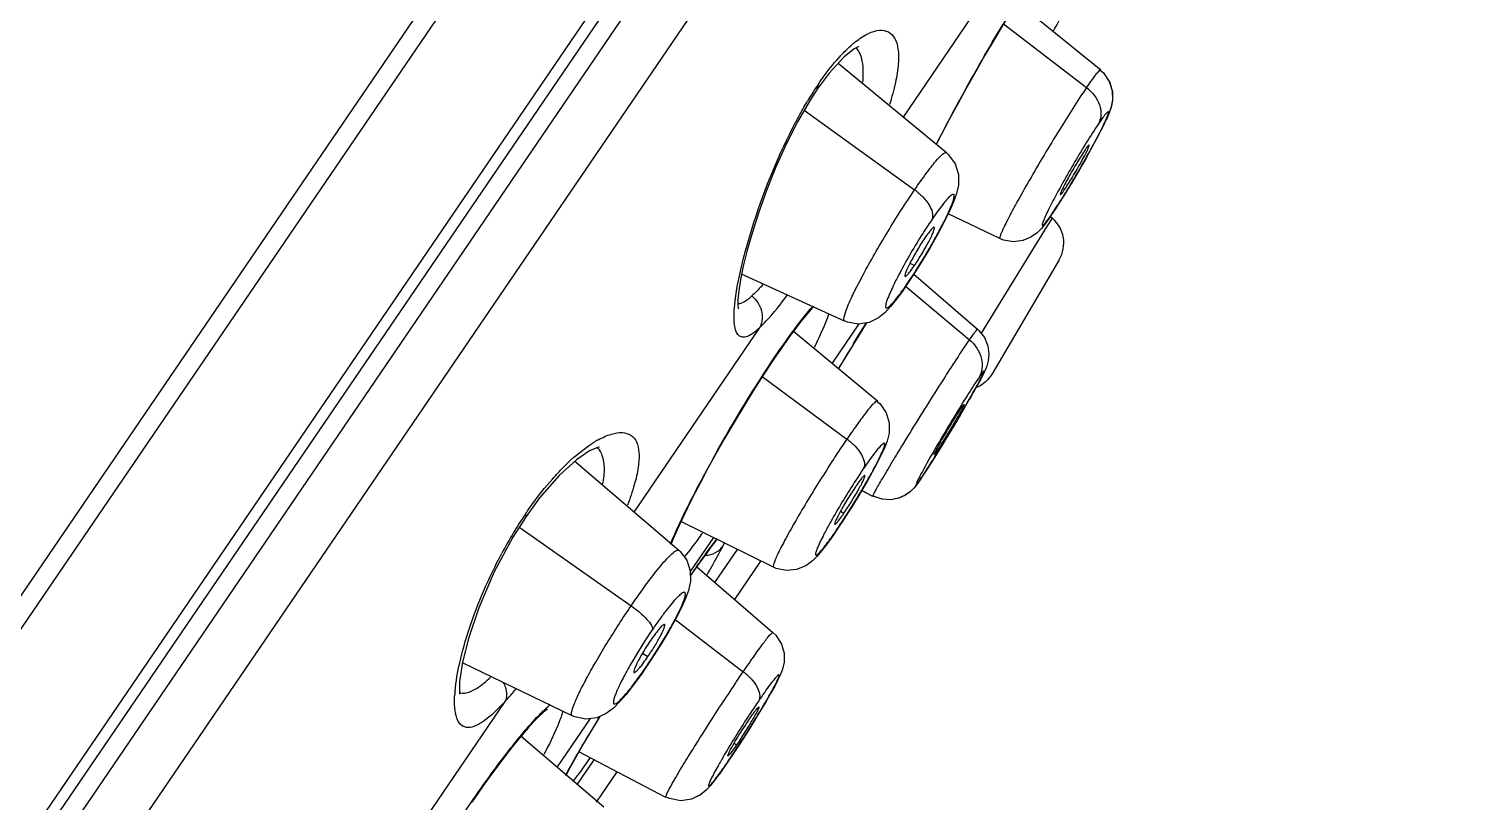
# Model space of a CAD drawing. Extents: x 0 to 1128, y 0 to 827.
# Drawn here: x 271.66 to 293.5, y 650.78 to 662.55 of the extents above; entities that cross this region are included whole.
import ezdxf

# ---------------------------------------------------------------- set-up
doc = ezdxf.new("R2010")
doc.units = 0
doc.header["$LTSCALE"] = 3
doc.header["$MEASUREMENT"] = 0
doc.layers.add('DEF_LAYER_ASSEM_MEMBER', color=7, linetype='CONTINUOUS')

msp = doc.modelspace()

# ---------------------------------------------------------------- linework, layer by layer
at = {"layer": 'DEF_LAYER_ASSEM_MEMBER', "color": 9, "linetype": 'Continuous'}
for p, q in [((249.655, 617.954), (293.504, 682.298)), ((248.965, 620.278), (291.087, 682.09)), ((290.279, 681.41), (247.127, 618.102)), ((250.89, 618.966), (293.013, 680.778)), ((293.45, 679.94), (251.83, 618.866)), ((284.981, 661.21), (286.19, 662.985)), ((286.504, 662.626), (287.768, 661.659)), ((283.669, 661.635), (283.687, 661.712)), ((283.471, 661.312), (285.151, 660.101)), ((287.415, 660.117), (287.435, 660.107)), ((286.225, 658.013), (287.175, 659.551)), ((287.175, 659.551), (287.249, 659.669)), ((287.245, 659.741), (287.227, 659.711)), ((285.08, 658.984), (285.148, 658.948)), ((285.049, 658.686), (285.035, 658.66)), ((285.013, 658.634), (285.988, 657.819)), ((284.304, 658.06), (283.895, 657.46)), ((284.339, 657.952), (284.417, 658.078)), ((280.882, 655.196), (282.8, 658.011)), ((284.223, 657.761), (284.303, 657.892)), ((284.303, 657.892), (284.339, 657.952)), ((286.163, 657.913), (286.177, 657.934)), ((286.177, 657.934), (286.225, 658.013)), ((283.045, 657.589), (283.061, 657.612)), ((283.061, 657.612), (283.048, 657.586)), ((282.83, 657.257), (284.121, 656.307)), ((285.472, 656.124), (285.484, 656.118)), ((285.257, 655.723), (285.242, 655.699)), ((279.237, 655.13), (279.234, 655.178)), ((284.023, 655.207), (284.075, 655.177)), ((279.124, 654.97), (280.836, 653.768)), ((282.087, 654.807), (281.735, 654.29)), ((283.966, 654.929), (283.955, 654.908)), ((281.508, 653.56), (282.543, 652.765)), ((281.013, 653.044), (281.092, 652.996)), ((281.067, 652.843), (281.061, 652.828)), ((276.485, 648.743), (278.918, 652.314)), ((280.21, 652.051), (279.708, 651.315)), ((280.096, 651.647), (280.113, 651.676)), ((282.404, 651.676), (282.442, 651.654)), ((282.323, 651.417), (282.315, 651.403)), ((278.41, 650.788), (278.408, 650.777))]:
    msp.add_line(p, q, dxfattribs=at)
at = {"layer": 'DEF_LAYER_ASSEM_MEMBER', "color": 7, "linetype": 'Continuous'}
for p, q in [((250.01, 618.168), (293.433, 681.889)), ((286.713, 662.957), (287.984, 661.929)), ((284.23, 662.247), (284.072, 662.121)), ((284.072, 662.121), (283.848, 661.876)), ((283.987, 662.028), (285.637, 660.671)), ((283.848, 661.876), (283.669, 661.635)), ((287.978, 661.922), (288.035, 661.869)), ((287.978, 661.922), (288.025, 661.88)), ((288.035, 661.869), (288.123, 661.735)), ((283.669, 661.634), (283.559, 661.464)), ((283.669, 661.634), (283.669, 661.635)), ((283.559, 661.464), (283.369, 661.136)), ((288.073, 661.18), (288.016, 661.062)), ((288.113, 661.274), (288.07, 661.174)), ((287.951, 660.934), (287.861, 660.767)), ((288.02, 661.069), (287.947, 660.926)), ((285.633, 660.665), (285.634, 660.665)), ((287.865, 660.775), (287.763, 660.589)), ((287.766, 660.596), (287.652, 660.396)), ((287.536, 660.199), (287.411, 659.995)), ((287.655, 660.401), (287.533, 660.194)), ((287.413, 659.998), (287.294, 659.811)), ((287.294, 659.811), (287.227, 659.71)), ((285.6, 659.612), (285.5, 659.422)), ((286.449, 659.36), (285.661, 659.736)), ((287.198, 659.668), (287.137, 659.584)), ((287.227, 659.711), (287.198, 659.668)), ((287.216, 659.697), (287.249, 659.669)), ((287.227, 659.711), (287.227, 659.71)), ((285.5, 659.422), (285.382, 659.215)), ((286.449, 659.36), (286.449, 659.36)), ((285.382, 659.215), (285.252, 658.997)), ((285.252, 658.997), (285.116, 658.782)), ((287.353, 659.037), (286.331, 657.299)), ((284.083, 658.104), (282.518, 658.819)), ((285.116, 658.782), (285.035, 658.66)), ((285.138, 658.816), (286.108, 657.979)), ((285.035, 658.66), (284.975, 658.574)), ((285.035, 658.66), (285.035, 658.66)), ((283.306, 657.948), (284.586, 656.887)), ((286.108, 657.979), (286.127, 657.962)), ((283.048, 657.586), (282.993, 657.505)), ((283.062, 657.607), (283.048, 657.586)), ((283.163, 657.752), (283.062, 657.607)), ((286.048, 657.024), (285.984, 656.911)), ((284.587, 656.886), (284.586, 656.887)), ((285.921, 656.802), (285.846, 656.673)), ((285.88, 656.805), (285.904, 656.832)), ((285.989, 656.919), (285.921, 656.802)), ((285.591, 656.25), (285.503, 656.106)), ((279.978, 655.969), (281.56, 654.617)), ((284.541, 655.868), (284.437, 655.683)), ((285.339, 655.845), (285.268, 655.738)), ((279.739, 655.752), (279.442, 655.411)), ((284.437, 655.683), (284.312, 655.47)), ((285.201, 655.64), (285.169, 655.597)), ((285.242, 655.699), (285.199, 655.637)), ((285.242, 655.699), (285.234, 655.686)), ((285.268, 655.738), (285.242, 655.698)), ((279.442, 655.411), (279.237, 655.13)), ((284.316, 655.475), (284.178, 655.251)), ((284.516, 655.434), (284.344, 655.524)), ((284.516, 655.434), (284.345, 655.524)), ((284.519, 655.439), (284.519, 655.44)), ((285.172, 655.601), (285.14, 655.561)), ((284.181, 655.255), (284.039, 655.034)), ((279.237, 655.13), (279.035, 654.812)), ((283.003, 654.356), (281.593, 655.051)), ((284.04, 655.035), (283.955, 654.908)), ((281.476, 654.79), (281.446, 654.714)), ((283.955, 654.908), (283.955, 654.908)), ((281.559, 654.615), (281.56, 654.614)), ((282.111, 654.124), (282.453, 654.626)), ((281.834, 654.364), (282.992, 653.364)), ((282.412, 653.865), (282.811, 654.45)), ((283.002, 654.356), (283.003, 654.356)), ((281.404, 653.373), (281.28, 653.166)), ((281.28, 653.166), (281.143, 652.951)), ((279.94, 652.094), (278.267, 652.898)), ((281.061, 652.828), (280.991, 652.728)), ((281.143, 652.951), (281.061, 652.828)), ((282.797, 652.158), (282.699, 651.998)), ((282.699, 651.998), (282.593, 651.827)), ((279.16, 651.784), (280.421, 650.706)), ((282.593, 651.827), (282.481, 651.653)), ((281.363, 650.852), (280.041, 651.546)), ((282.369, 651.483), (282.315, 651.403)), ((282.481, 651.653), (282.369, 651.483)), ((279.904, 651.304), (279.847, 651.196)), ((280.017, 651.051), (280.272, 651.425)), ((282.268, 651.335), (282.174, 651.203)), ((282.315, 651.403), (282.264, 651.329)), ((280.31, 650.78), (280.624, 651.24)), ((282.043, 651.033), (281.98, 650.964)), ((282.104, 651.109), (282.04, 651.03)), ((282.178, 651.208), (282.102, 651.106))]:
    msp.add_line(p, q, dxfattribs=at)
for points in [[(286.772, 663.05), (286.643, 662.85), (286.506, 662.629), (286.365, 662.395), (286.222, 662.151), (286.081, 661.903), (285.942, 661.655), (285.807, 661.409), (285.679, 661.17), (285.557, 660.939), (285.484, 660.797)], [(284.304, 662.282), (284.303, 662.282), (284.23, 662.247)], [(288.025, 661.88), (288.115, 661.75), (288.16, 661.61), (288.165, 661.473), (288.143, 661.363), (288.113, 661.274)], [(288.123, 661.735), (288.162, 661.595), (288.164, 661.461), (288.141, 661.355), (288.11, 661.268)], [(283.369, 661.136), (283.193, 660.788), (283.034, 660.435), (282.896, 660.09), (282.778, 659.762), (282.681, 659.459), (282.603, 659.183), (282.543, 658.941), (282.5, 658.734), (282.474, 658.566), (282.461, 658.435), (282.459, 658.344), (282.464, 658.293), (282.464, 658.288)], [(285.634, 660.665), (285.667, 660.636), (285.768, 660.497), (285.819, 660.333), (285.819, 660.172), (285.789, 660.043), (285.743, 659.918), (285.681, 659.776), (285.6, 659.612)], [(287.137, 659.584), (287.082, 659.515), (287.017, 659.448), (286.922, 659.379), (286.798, 659.328), (286.657, 659.311), (286.505, 659.337), (286.449, 659.36)], [(284.975, 658.574), (284.873, 658.435), (284.784, 658.325), (284.701, 658.236), (284.601, 658.154), (284.459, 658.084), (284.294, 658.058), (284.128, 658.087), (284.083, 658.105)], [(283.61, 658.321), (283.603, 658.313), (283.551, 658.255), (283.49, 658.184), (283.42, 658.097), (283.343, 657.997), (283.257, 657.882), (283.163, 657.752)], [(284.418, 658.078), (284.265, 657.829), (283.992, 657.38)], [(286.127, 657.962), (286.214, 657.851), (286.265, 657.728), (286.282, 657.603), (286.272, 657.496), (286.25, 657.419)], [(282.993, 657.505), (282.844, 657.278), (282.694, 657.042), (282.545, 656.8), (282.399, 656.556), (282.258, 656.315), (282.125, 656.08), (282, 655.853), (281.885, 655.638), (281.781, 655.436), (281.687, 655.249), (281.605, 655.077), (281.535, 654.924), (281.476, 654.79)], [(286.25, 657.419), (286.229, 657.365), (286.206, 657.316), (286.177, 657.26), (286.142, 657.193), (286.099, 657.115), (286.042, 657.012)], [(284.583, 656.881), (284.625, 656.842), (284.719, 656.706), (284.764, 656.552), (284.763, 656.399), (284.732, 656.275), (284.686, 656.159), (284.623, 656.027), (284.541, 655.868)], [(285.846, 656.673), (285.765, 656.536), (285.679, 656.394), (285.591, 656.25)], [(280.338, 656.187), (280.348, 656.185), (280.324, 656.18), (280.202, 656.126), (280.002, 655.991), (279.739, 655.752)], [(285.503, 656.106), (285.418, 655.97), (285.339, 655.845)], [(285.169, 655.597), (285.137, 655.558), (285.086, 655.507), (285.008, 655.451), (284.905, 655.405), (284.786, 655.382), (284.658, 655.39), (284.519, 655.439)], [(285.14, 655.561), (285.09, 655.511), (285.012, 655.453), (284.909, 655.406), (284.788, 655.383), (284.66, 655.39), (284.532, 655.433), (284.519, 655.439)], [(279.035, 654.812), (278.752, 654.284), (278.518, 653.74), (278.364, 653.284), (278.269, 652.91), (278.224, 652.618), (278.222, 652.446), (278.225, 652.423)], [(282.143, 654.779), (282.105, 654.732), (282.045, 654.654)], [(283.955, 654.908), (283.905, 654.836), (283.813, 654.709)], [(281.56, 654.614), (281.581, 654.595), (281.681, 654.463), (281.735, 654.301), (281.738, 654.137), (281.708, 654.004), (281.663, 653.879), (281.598, 653.735), (281.51, 653.564), (281.404, 653.373)], [(282.045, 654.654), (281.976, 654.561), (281.898, 654.453), (281.81, 654.33), (281.736, 654.225)], [(283.813, 654.709), (283.735, 654.607), (283.666, 654.525), (283.594, 654.451), (283.495, 654.378), (283.355, 654.319), (283.199, 654.304), (283.044, 654.337), (283.002, 654.355)], [(282.992, 653.364), (283.037, 653.32), (283.123, 653.187), (283.163, 653.047), (283.163, 652.913), (283.14, 652.806), (283.109, 652.724), (283.07, 652.642), (283.021, 652.547), (282.959, 652.436)], [(282.993, 653.364), (283.037, 653.32), (283.124, 653.187), (283.163, 653.047), (283.164, 652.912), (283.14, 652.805)], [(280.991, 652.728), (280.869, 652.56), (280.759, 652.42), (280.66, 652.306), (280.566, 652.212), (280.458, 652.13), (280.314, 652.065), (280.147, 652.043), (279.981, 652.076), (279.94, 652.094)], [(282.959, 652.436), (282.884, 652.305), (282.797, 652.158)], [(279.559, 652.193), (279.556, 652.192), (279.53, 652.173), (279.486, 652.135), (279.427, 652.079), (279.355, 652.005), (279.27, 651.912), (279.175, 651.802), (279.069, 651.675), (278.956, 651.532), (278.835, 651.374), (278.709, 651.204), (278.578, 651.022), (278.445, 650.83), (278.408, 650.777)], [(280.357, 652.084), (280.112, 651.672), (279.904, 651.304)], [(281.982, 650.966), (281.896, 650.894), (281.756, 650.824), (281.591, 650.8), (281.422, 650.833), (281.366, 650.859)], [(281.98, 650.964), (281.894, 650.892), (281.753, 650.823), (281.59, 650.8), (281.421, 650.834)]]:
    msp.add_lwpolyline(points, dxfattribs=at)
for centre, radius, start, end in [((200.062, 711.996), 100.26, 330.42666, 330.83526), ((286.922, 659.291), 0.5, 329.5586, 49.2193)]:
    msp.add_arc(centre, radius, start, end, dxfattribs=at)
at = {"layer": 'DEF_LAYER_ASSEM_MEMBER', "color": 9, "linetype": 'Continuous'}
for centre, radius, start, end in [((285.237, 661.112), 1.586, 128.2919, 130.2517), ((288.031, 658.75), 5.258, 146.5001, 149.1945), ((287.557, 659.062), 4.69, 145.5928, 146.4838), ((284.07, 661.904), 3.842, 325.1152, 325.7399), ((280.085, 662.069), 6.006, 325.42, 325.7282), ((281.29, 659.149), 2.723, 339.5514, 339.9755), ((356.048, 613.916), 84.151, 148.59862, 148.90307), ((281.124, 654.865), 1.634, 120.7368, 121.7731), ((281.055, 654.982), 1.498, 118.7107, 120.7513), ((282.94, 657.3), 2.803, 324.9941, 325.756), ((283.948, 651.951), 5.712, 145.6029, 145.9913), ((284.248, 651.751), 6.073, 146.0128, 148.9442), ((284.807, 651.416), 6.725, 148.9522, 152.0266), ((286.414, 651.43), 5.431, 141.8667, 142.0341), ((277.606, 659.262), 7.696, 325.5399, 325.7277), ((277.044, 657.37), 5.845, 332.6118, 333.1867), ((299.58, 641.825), 21.73, 144.9319, 145.1713), ((288.024, 648.737), 8.303, 145.7546, 149.5649), ((274.741, 657.154), 7.654, 325.6074, 325.7268), ((280.1, 652.291), 1.954, 175.7019, 176.3218), ((280.244, 652.28), 2.098, 174.7897, 175.6979), ((305.387, 636.95), 29.251, 148.8581, 149.7728), ((276.274, 652.984), 3.139, 337.5394, 338.2395), ((273.642, 655.911), 7.939, 322.6456, 323.1584)]:
    msp.add_arc(centre, radius, start, end, dxfattribs=at)
for points, start_tangent, end_tangent in [([(234.6, 635.096), (236.596, 638.049), (238.816, 641.437), (241.237, 645.197), (243.919, 649.202), (246.88, 653.339), (250.086, 657.524), (253.456, 661.704), (256.903, 665.835), (263.771, 673.706), (270.202, 680.679), (279.697, 690.614)], (0.544815, 0.838556), (0.694865, 0.71914)), ([(285.479, 660.792), (286.177, 662.077), (286.83, 663.142)], (0.458172, 0.888863), (0.558698, 0.829371)), ([(284.254, 662.357), (284.451, 662.482), (284.618, 662.53), (284.751, 662.505), (284.846, 662.411), (284.898, 662.248), (284.902, 662.021), (284.859, 661.735), (284.769, 661.402)], (0.785102, 0.619366), (-0.301558, -0.953448)), ([(284.036, 662.154), (284.081, 662.201), (284.212, 662.323)], (0.684895, 0.728641), (0.763461, 0.645854)), ([(284.322, 662.167), (284.308, 662.196), (284.256, 662.268)], (-0.393933, 0.919139), (-0.697939, 0.716157)), ([(284.363, 661.739), (284.37, 661.867), (284.322, 662.167)], (0.097116, 0.995273), (-0.393933, 0.919139)), ([(283.687, 661.712), (283.775, 661.837), (284.035, 662.153)], (0.560933, 0.827861), (0.687239, 0.726432)), ([(287.984, 661.929), (287.975, 661.928), (287.962, 661.917), (287.917, 661.867), (287.852, 661.78), (287.768, 661.659)], (-0.855069, 0.518514), (-0.562909, -0.826519)), ([(287.768, 661.659), (287.356, 661.017), (287.121, 660.629), (286.895, 660.243), (286.699, 659.894), (286.618, 659.744), (286.552, 659.615), (286.5, 659.51), (286.465, 659.431), (286.448, 659.38), (286.449, 659.36)], (-0.56323, -0.8263), (0.900696, -0.43445)), ([(287.768, 661.659), (287.966, 661.393), (287.988, 661.241), (287.954, 661.113)], (0.793958, -0.607972), (-0.459054, -0.888409)), ([(283.346, 661.142), (283.387, 661.219), (283.515, 661.443)], (0.467146, 0.88418), (0.512966, 0.858409)), ([(287.245, 659.741), (287.605, 660.317), (287.798, 660.654), (287.96, 660.955), (288.021, 661.077), (288.067, 661.175), (288.083, 661.213), (288.094, 661.244), (288.101, 661.267), (288.103, 661.282), (288.101, 661.289), (288.093, 661.288), (288.081, 661.279), (288.065, 661.262), (288.043, 661.236), (288.018, 661.203), (287.954, 661.113)], (0.563136, 0.826364), (-0.563138, -0.826363)), ([(282.412, 658.348), (282.509, 658.907), (282.705, 659.606), (283.345, 661.14)], (0.093515, 0.995618), (0.469485, 0.88294)), ([(287.954, 661.113), (287.592, 660.532), (287.236, 659.891)], (-0.563138, -0.826363), (-0.458833, -0.888522)), ([(285.151, 660.101), (285.331, 660.354), (285.475, 660.538), (285.577, 660.643), (285.611, 660.665), (285.633, 660.666)], (0.562842, 0.826564), (0.839675, -0.54309)), ([(284.083, 658.105), (284.073, 658.123), (284.077, 658.164), (284.124, 658.307), (284.223, 658.527), (284.367, 658.807), (284.543, 659.126), (284.742, 659.462), (285.151, 660.101)], (-0.90575, 0.423812), (0.563875, 0.82586)), ([(285.049, 658.686), (285.251, 658.999), (285.45, 659.338), (285.538, 659.5), (285.615, 659.649), (285.677, 659.78), (285.721, 659.887), (285.737, 659.931), (285.747, 659.967), (285.753, 659.996), (285.754, 660.016), (285.749, 660.029), (285.74, 660.033), (285.726, 660.029), (285.707, 660.017), (285.656, 659.97), (285.589, 659.891), (285.508, 659.785), (285.416, 659.654)], (0.563141, 0.826361), (-0.563138, -0.826363)), ([(285.151, 660.101), (285.277, 659.993), (285.374, 659.868), (285.416, 659.654)], (0.811247, -0.584703), (-0.35506, -0.934844)), ([(287.236, 659.891), (287.177, 659.774), (287.132, 659.679), (287.116, 659.642), (287.104, 659.611), (287.097, 659.587), (287.093, 659.57), (287.095, 659.561), (287.1, 659.56), (287.11, 659.566), (287.125, 659.58), (287.143, 659.601), (287.165, 659.629), (287.222, 659.706)], (-0.458833, -0.888522), (0.572112, 0.820175)), ([(285.416, 659.654), (285.297, 659.473), (284.946, 658.875)], (-0.563138, -0.826363), (-0.473115, -0.881001)), ([(284.946, 658.875), (284.912, 658.812), (284.825, 658.638)], (-0.473115, -0.881001), (-0.432523, -0.901623)), ([(282.504, 658.375), (282.542, 658.391), (282.673, 658.486)], (0.947464, 0.319864), (0.742963, 0.669333)), ([(282.848, 658.666), (282.801, 658.614), (282.673, 658.486)], (-0.656981, -0.753907), (-0.748596, -0.663027)), ([(282.673, 658.486), (282.819, 658.26), (282.8, 658.011)], (0.770389, -0.637574), (-0.426094, -0.904679)), ([(282.8, 658.011), (282.892, 658.105), (283.213, 658.498)], (0.721733, 0.692171), (0.595248, 0.803542)), ([(284.825, 658.638), (284.73, 658.416), (284.711, 658.347), (284.709, 658.324), (284.712, 658.31), (284.72, 658.303), (284.733, 658.305), (284.751, 658.315), (284.773, 658.334), (284.8, 658.361), (284.831, 658.395), (284.905, 658.487)], (-0.432523, -0.901623), (0.60814, 0.793829)), ([(284.905, 658.487), (284.934, 658.525), (285.03, 658.66)], (0.60814, 0.793829), (0.567578, 0.82332)), ([(282.8, 658.011), (282.695, 657.921), (282.605, 657.87), (282.531, 657.858), (282.475, 657.884), (282.434, 657.947), (282.41, 658.046), (282.412, 658.348)], (-0.72298, -0.690869), (0.093515, 0.995618)), ([(282.455, 658.366), (282.504, 658.375)], (0.99929, 0.03767), (0.947464, 0.319864)), ([(283.061, 657.612), (283.354, 658.023), (283.6, 658.327)], (0.563159, 0.826349), (0.661845, 0.74964)), ([(283.841, 658.198), (283.799, 658.091), (283.622, 657.701)], (-0.349321, -0.937003), (-0.43761, -0.899165)), ([(284.519, 655.44), (284.52, 655.447), (284.526, 655.462), (284.537, 655.485), (284.553, 655.516), (284.6, 655.6), (284.665, 655.713), (284.747, 655.851), (284.845, 656.014), (284.957, 656.197), (285.077, 656.394), (285.335, 656.808), (285.59, 657.211), (285.988, 657.819)], (-0.545523, 0.838096), (0.563456, 0.826146)), ([(285.988, 657.819), (286.037, 657.891), (286.074, 657.942), (286.097, 657.971), (286.104, 657.978), (286.108, 657.979)], (0.561884, 0.827216), (0.772099, -0.635502)), ([(285.988, 657.819), (286.166, 657.539), (286.174, 657.377), (286.127, 657.239)], (0.766994, -0.641655), (-0.49774, -0.867327)), ([(281.434, 654.705), (281.712, 655.307), (282.108, 656.055), (283.045, 657.589)], (0.380885, 0.924622), (0.561147, 0.827716)), ([(286.127, 657.239), (285.951, 656.967), (285.719, 656.59), (285.291, 655.855)], (-0.563141, -0.826361), (-0.481942, -0.876203)), ([(285.664, 656.369), (285.939, 656.833), (286.053, 657.034), (286.101, 657.12), (286.141, 657.193), (286.172, 657.254), (286.195, 657.299), (286.202, 657.316), (286.208, 657.329), (286.211, 657.339), (286.211, 657.344), (286.209, 657.345), (286.204, 657.341), (286.197, 657.334), (286.188, 657.323), (286.162, 657.288), (286.127, 657.239)], (0.517402, 0.855742), (-0.563141, -0.826361)), ([(284.586, 656.887), (284.569, 656.885), (284.539, 656.861), (284.496, 656.816), (284.441, 656.75), (284.299, 656.561), (284.121, 656.307)], (-0.770022, 0.638017), (-0.562968, -0.826479)), ([(280.335, 656.296), (280.535, 656.382), (280.702, 656.405), (280.831, 656.366), (280.916, 656.264), (280.954, 656.101), (280.943, 655.881), (280.884, 655.612), (280.78, 655.301)], (0.877223, 0.480084), (-0.35757, -0.933886)), ([(284.121, 656.307), (283.919, 656.005), (283.71, 655.676), (283.506, 655.345), (283.323, 655.033), (283.172, 654.761), (283.063, 654.548), (283.028, 654.469), (283.006, 654.411), (282.997, 654.373), (283.002, 654.356)], (-0.563207, -0.826316), (0.888164, -0.459528)), ([(284.121, 656.307), (284.245, 656.198), (284.34, 656.072), (284.375, 655.861)], (0.80548, -0.592622), (-0.401929, -0.915671)), ([(285.365, 655.887), (285.432, 655.993), (285.664, 656.369)], (0.539659, 0.841884), (0.517402, 0.855742)), ([(279.637, 655.699), (279.802, 655.875), (280.264, 656.254)], (0.662623, 0.748954), (0.850187, 0.526481)), ([(280.397, 656.059), (280.381, 656.096), (280.316, 656.183)], (-0.345272, 0.938503), (-0.745413, 0.666603)), ([(280.406, 655.623), (280.429, 655.869), (280.397, 656.059)], (0.177773, 0.984072), (-0.345272, 0.938503)), ([(283.966, 654.929), (284.168, 655.238), (284.37, 655.571), (284.462, 655.73), (284.542, 655.876), (284.607, 656.003), (284.656, 656.107), (284.674, 656.149), (284.686, 656.183), (284.694, 656.21), (284.696, 656.229), (284.694, 656.24), (284.687, 656.243), (284.674, 656.238), (284.657, 656.225), (284.61, 656.176), (284.545, 656.097), (284.466, 655.991), (284.375, 655.861)], (0.563136, 0.826364), (-0.563138, -0.826363)), ([(284.375, 655.861), (284.256, 655.68), (283.897, 655.09)], (-0.563138, -0.826363), (-0.493076, -0.869986)), ([(285.291, 655.855), (285.248, 655.776), (285.215, 655.712), (285.191, 655.664), (285.179, 655.633), (285.177, 655.621), (285.186, 655.626), (285.206, 655.65), (285.236, 655.692)], (-0.481942, -0.876203), (0.574078, 0.818801)), ([(285.257, 655.723), (285.281, 655.757), (285.365, 655.887)], (0.563138, 0.826363), (0.539659, 0.841884)), ([(279.234, 655.178), (279.333, 655.319), (279.636, 655.698)], (0.561157, 0.827709), (0.664389, 0.747387)), ([(283.897, 655.09), (283.862, 655.028), (283.77, 654.857)], (-0.493076, -0.869986), (-0.461043, -0.887378)), ([(281.921, 654.877), (281.849, 654.777), (281.653, 654.523)], (-0.584639, -0.811293), (-0.631136, -0.775672)), ([(281.795, 654.31), (281.891, 654.446), (282.132, 654.772)], (0.574581, 0.818448), (0.615205, 0.788367)), ([(283.77, 654.857), (283.669, 654.645), (283.646, 654.58), (283.643, 654.559), (283.644, 654.546), (283.65, 654.541), (283.662, 654.545), (283.678, 654.557), (283.699, 654.576), (283.724, 654.604), (283.754, 654.639), (283.826, 654.731)], (-0.461043, -0.887378), (0.598062, 0.80145)), ([(283.826, 654.731), (283.855, 654.771), (283.952, 654.908)], (0.598062, 0.80145), (0.565842, 0.824514)), ([(278.155, 652.471), (278.227, 652.902), (278.371, 653.414), (278.866, 654.568)], (0.090695, 0.995879), (0.471969, 0.881615)), ([(280.836, 653.768), (281.095, 654.134), (281.314, 654.411), (281.402, 654.509), (281.474, 654.577), (281.526, 654.613), (281.559, 654.615)], (0.562873, 0.826543), (0.820567, -0.571551)), ([(281.964, 654.538), (282.121, 654.579), (282.235, 654.681)], (0.998975, 0.045266), (0.55445, 0.832217)), ([(281.991, 654.241), (282.062, 654.365), (282.235, 654.681)], (0.498248, 0.867035), (0.461363, 0.887211)), ([(281.067, 652.843), (281.28, 653.173), (281.379, 653.338), (281.468, 653.494), (281.542, 653.637), (281.601, 653.759), (281.64, 653.857), (281.66, 653.927), (281.661, 653.95), (281.658, 653.966), (281.649, 653.973), (281.635, 653.973), (281.617, 653.964), (281.593, 653.948), (281.565, 653.923), (281.532, 653.891), (281.456, 653.806), (281.366, 653.694), (281.267, 653.561), (281.161, 653.41)], (0.563141, 0.826361), (-0.563138, -0.826363)), ([(279.94, 652.094), (279.93, 652.143), (279.964, 652.258), (280.04, 652.433), (280.153, 652.655), (280.296, 652.912), (280.464, 653.193), (280.836, 653.768)], (-0.898472, 0.439031), (0.563799, 0.825912)), ([(280.836, 653.768), (280.967, 653.668), (281.077, 653.562), (281.145, 653.471), (281.161, 653.41)], (0.818608, -0.574353), (-0.163873, -0.986482)), ([(282.543, 652.765), (282.719, 653.019), (282.794, 653.124), (282.859, 653.212), (282.912, 653.282), (282.953, 653.331), (282.98, 653.358), (282.992, 653.364)], (0.562414, 0.826856), (0.761203, -0.648514)), ([(280.865, 652.943), (280.739, 652.718), (280.686, 652.617), (280.642, 652.526), (280.607, 652.447), (280.583, 652.381), (280.569, 652.331), (280.566, 652.296), (280.573, 652.278), (280.592, 652.277), (280.622, 652.293), (280.661, 652.326), (280.709, 652.375), (280.766, 652.439), (280.899, 652.608)], (-0.506268, -0.862376), (0.599184, 0.800611)), ([(280.899, 652.608), (280.937, 652.66), (281.058, 652.83)], (0.599184, 0.800611), (0.564862, 0.825185)), ([(278.323, 652.443), (278.492, 652.517), (278.694, 652.68)], (0.98223, 0.187683), (0.723053, 0.690793)), ([(278.888, 652.603), (278.922, 652.525), (278.918, 652.314)], (0.477751, -0.878495), (-0.397849, -0.917451)), ([(281.366, 650.859), (281.366, 650.873), (281.38, 650.907), (281.407, 650.963), (281.448, 651.039), (281.503, 651.134), (281.569, 651.246), (281.73, 651.511), (281.921, 651.816), (282.13, 652.142), (282.342, 652.466), (282.543, 652.765)], (-0.87893, 0.476951), (0.563321, 0.826238)), ([(282.323, 651.417), (282.528, 651.727), (282.736, 652.058), (282.831, 652.216), (282.915, 652.36), (282.986, 652.486), (283.039, 652.588), (283.059, 652.629), (283.075, 652.663), (283.085, 652.689), (283.09, 652.707), (283.089, 652.717), (283.084, 652.72), (283.073, 652.713), (283.058, 652.699), (283.037, 652.677), (283.012, 652.647), (282.948, 652.565), (282.869, 652.456), (282.778, 652.324)], (0.563138, 0.826363), (-0.56314, -0.826362)), ([(282.543, 652.765), (282.663, 652.655), (282.753, 652.53), (282.778, 652.324)], (0.792951, -0.609285), (-0.448436, -0.893815)), ([(278.918, 652.314), (278.576, 652.004), (278.439, 651.932), (278.326, 651.918), (278.24, 651.961), (278.181, 652.06), (278.151, 652.213), (278.151, 652.417)], (-0.676914, -0.736062), (0.064104, 0.997943)), ([(278.216, 652.448), (278.241, 652.442), (278.323, 652.443)], (0.944256, -0.329212), (0.98223, 0.187683)), ([(278.918, 652.314), (278.958, 652.358), (279.081, 652.5)], (0.67612, 0.736791), (0.64297, 0.765891)), ([(279.402, 652.071), (279.458, 652.129), (279.605, 652.265)], (0.687034, 0.726625), (0.774657, 0.632381)), ([(279.793, 652.153), (279.787, 652.132), (279.763, 652.062)], (-0.278889, -0.960323), (-0.340308, -0.940314)), ([(282.778, 652.324), (282.658, 652.145), (282.29, 651.559)], (-0.56314, -0.826362), (-0.513232, -0.85825)), ([(278.41, 650.788), (278.946, 651.529), (279.402, 652.071)], (0.562909, 0.826519), (0.687034, 0.726625)), ([(279.763, 652.062), (279.718, 651.947), (279.507, 651.506)], (-0.340308, -0.940314), (-0.464145, -0.885759)), ([(279.838, 651.185), (279.893, 651.286), (280.096, 651.647)], (0.468806, 0.883301), (0.501907, 0.864922)), ([(282.29, 651.559), (282.254, 651.498), (282.158, 651.332)], (-0.513232, -0.85825), (-0.490587, -0.871392)), ([(279.996, 651.151), (280.046, 651.218), (280.215, 651.453)], (0.599735, 0.800199), (0.576969, 0.816766)), ([(282.158, 651.332), (282.047, 651.123), (282.021, 651.061), (282.015, 651.041), (282.014, 651.03), (282.019, 651.026), (282.029, 651.031), (282.044, 651.044), (282.064, 651.065), (282.088, 651.094), (282.117, 651.13), (282.187, 651.223)], (-0.490587, -0.871392), (0.588569, 0.808447)), ([(282.187, 651.223), (282.218, 651.267), (282.323, 651.417)], (0.588569, 0.808447), (0.563138, 0.826363)), ([(277.085, 648.424), (277.269, 648.858), (277.573, 649.438), (278.41, 650.788)], (0.324383, 0.945926), (0.562885, 0.826535))]:
    msp.add_spline(points, degree=3, dxfattribs=dict(at, start_tangent=start_tangent, end_tangent=end_tangent))
at = {"layer": 'DEF_LAYER_ASSEM_MEMBER', "color": 7, "linetype": 'Continuous'}
for points, start_tangent, end_tangent in [([(287.746, 660.71), (287.626, 660.519), (287.558, 660.404), (287.493, 660.289), (287.437, 660.186), (287.396, 660.104), (287.382, 660.073), (287.373, 660.05), (287.369, 660.034), (287.369, 660.028)], (-0.563138, -0.826363), (0.902044, -0.431643)), ([(287.435, 660.107), (287.553, 660.295), (287.62, 660.408), (287.685, 660.522), (287.74, 660.624), (287.781, 660.707), (287.795, 660.738), (287.805, 660.762), (287.809, 660.777), (287.809, 660.784)], (0.563136, 0.826364), (-0.778276, 0.627922)), ([(287.809, 660.784), (287.802, 660.782), (287.789, 660.768), (287.77, 660.744), (287.746, 660.71)], (-0.778276, 0.627922), (-0.563138, -0.826363)), ([(287.369, 660.028), (287.377, 660.032), (287.39, 660.047), (287.41, 660.072), (287.435, 660.107)], (0.902044, -0.431643), (0.563136, 0.826364)), ([(285.308, 659.37), (285.19, 659.183), (285.082, 658.989), (285.041, 658.907), (285.014, 658.842), (285.002, 658.8), (285.005, 658.783)], (-0.563138, -0.826363), (0.90837, -0.418167)), ([(285.148, 658.948), (285.265, 659.132), (285.321, 659.229), (285.371, 659.322), (285.411, 659.403), (285.439, 659.468), (285.452, 659.511), (285.45, 659.531)], (0.563141, 0.826361), (-0.77376, 0.633479)), ([(285.45, 659.531), (285.434, 659.526), (285.403, 659.496), (285.36, 659.443), (285.308, 659.37)], (-0.77376, 0.633479), (-0.563138, -0.826363)), ([(285.005, 658.783), (285.023, 658.79), (285.054, 658.822), (285.097, 658.876), (285.148, 658.948)], (0.90837, -0.418167), (0.563141, 0.826361)), ([(286.331, 657.299), (286.288, 657.237), (286.091, 657.09)], (-0.506663, -0.862144), (-0.92337, -0.38391)), ([(285.45, 656.074), (285.451, 656.081), (285.458, 656.098), (285.472, 656.125), (285.491, 656.162), (285.516, 656.206), (285.545, 656.258), (285.615, 656.378), (285.692, 656.507), (285.767, 656.63), (285.88, 656.805)], (-0.902342, 0.431021), (0.56508, 0.825036)), ([(285.904, 656.832), (285.903, 656.825), (285.895, 656.808), (285.882, 656.782), (285.863, 656.746), (285.839, 656.702), (285.81, 656.653), (285.745, 656.539), (285.672, 656.417), (285.599, 656.298), (285.484, 656.118)], (0.650293, -0.759684), (-0.563138, -0.826363)), ([(285.484, 656.118), (285.47, 656.098), (285.46, 656.084), (285.453, 656.077), (285.45, 656.074)], (-0.563138, -0.826363), (-0.902342, 0.431021)), ([(284.075, 655.177), (284.193, 655.361), (284.251, 655.457), (284.303, 655.548), (284.346, 655.628), (284.376, 655.691), (284.391, 655.732), (284.392, 655.75)], (0.563136, 0.826364), (-0.770419, 0.637537)), ([(284.392, 655.75), (284.377, 655.744), (284.348, 655.713), (284.306, 655.66), (284.255, 655.587)], (-0.770419, 0.637537), (-0.563138, -0.826363)), ([(284.255, 655.587), (284.135, 655.401), (284.076, 655.302), (284.024, 655.21), (283.981, 655.129), (283.951, 655.066), (283.936, 655.026), (283.937, 655.009)], (-0.563138, -0.826363), (0.896659, -0.442721)), ([(283.937, 655.009), (283.952, 655.017), (283.982, 655.05), (284.024, 655.105), (284.075, 655.177)], (0.896659, -0.442721), (0.563136, 0.826364)), ([(281.092, 652.996), (281.198, 653.161), (281.286, 653.317), (281.318, 653.381), (281.339, 653.433), (281.349, 653.468), (281.346, 653.484)], (0.563141, 0.826361), (-0.761471, 0.648198)), ([(281.346, 653.484), (281.321, 653.476), (281.274, 653.429), (281.209, 653.349), (281.133, 653.244)], (-0.761471, 0.648198), (-0.563138, -0.826363)), ([(281.133, 653.244), (281.003, 653.038), (280.966, 652.971)], (-0.563138, -0.826363), (-0.482238, -0.87604)), ([(281.002, 652.871), (281.023, 652.9), (281.092, 652.996)], (0.610593, 0.791944), (0.563141, 0.826361)), ([(280.876, 652.774), (280.875, 652.766), (280.879, 652.752)], (-0.196798, -0.980444), (0.900149, -0.435583)), ([(280.966, 652.971), (280.905, 652.852), (280.876, 652.774)], (-0.482238, -0.87604), (-0.196798, -0.980444)), ([(280.879, 652.752), (280.895, 652.756), (280.922, 652.778), (280.958, 652.817), (281.002, 652.871)], (0.900149, -0.435583), (0.610593, 0.791944)), ([(282.779, 652.229), (282.78, 652.223), (282.776, 652.211), (282.769, 652.194), (282.758, 652.17), (282.724, 652.107), (282.678, 652.028), (282.624, 651.936), (282.563, 651.84), (282.442, 651.654)], (0.779681, -0.626177), (-0.563138, -0.826363)), ([(282.664, 652.085), (282.707, 652.145), (282.743, 652.192), (282.768, 652.221), (282.779, 652.229)], (0.575699, 0.817662), (0.779681, -0.626177)), ([(282.333, 651.549), (282.477, 651.798), (282.664, 652.085)], (0.455394, 0.89029), (0.564237, 0.825613)), ([(282.308, 651.484), (282.307, 651.487), (282.308, 651.491)], (-0.891428, 0.453163), (0.208932, 0.97793)), ([(282.37, 651.552), (282.346, 651.521), (282.328, 651.5), (282.315, 651.487), (282.308, 651.484)], (-0.598761, -0.800928), (-0.891428, 0.453163)), ([(282.308, 651.491), (282.311, 651.5), (282.333, 651.549)], (0.208932, 0.97793), (0.455394, 0.89029)), ([(282.442, 651.654), (282.422, 651.625), (282.37, 651.552)], (-0.563138, -0.826363), (-0.598761, -0.800928))]:
    msp.add_spline(points, degree=3, dxfattribs=dict(at, start_tangent=start_tangent, end_tangent=end_tangent))

doc.saveas('drawing.dxf')
